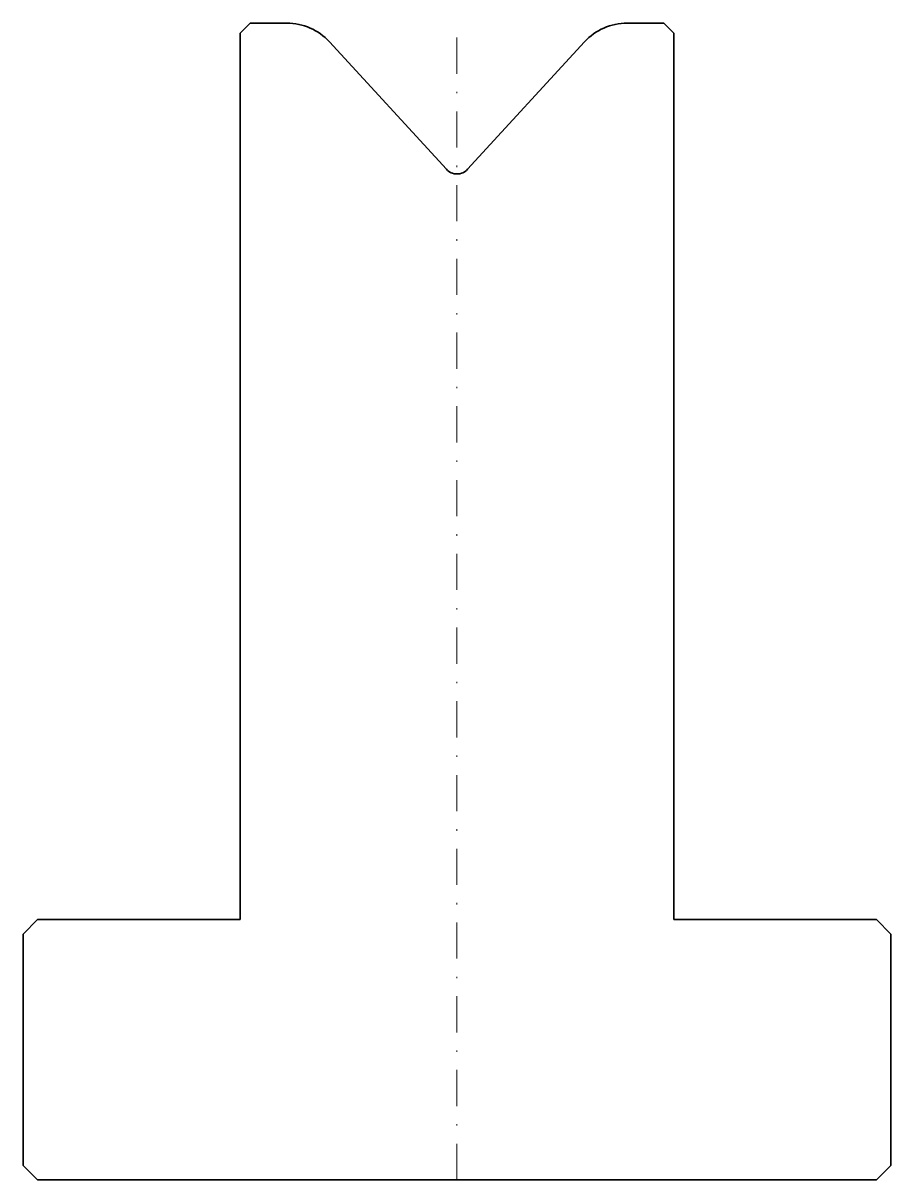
# Model space of a CAD drawing. Header units: millimetres. Extents: x -30 to 30, y -80 to 0.
import ezdxf

# ---------------------------------------------------------------- set-up
doc = ezdxf.new("R2010")
doc.units = ezdxf.units.MM
doc.header["$LTSCALE"] = 5
doc.linetypes.add('AUSGEZOGEN', pattern=[0])
doc.linetypes.add('DASHDOT', pattern=[1, 0.5, -0.25, 0, -0.25])
doc.layers.add('2', color=7, linetype='Continuous')

msp = doc.modelspace()

# ---------------------------------------------------------------- linework, layer by layer
at = {"layer": '2', "color": 7, "linetype": 'AUSGEZOGEN', "lineweight": 35}
for p, q in [((-14.3, 0), (-15, -0.7)), ((-11.76, 0), (-14.3, 0)), ((14.3, 0), (11.76, 0)), ((15, -0.7), (14.3, 0)), ((-15, -0.7), (-15, -62)), ((15, -62), (15, -0.7)), ((-0.737, -10.108), (-8.811, -1.298)), ((8.811, -1.298), (0.737, -10.108)), ((-29, -62), (-30, -63)), ((-15, -62), (-29, -62)), ((29, -62), (15, -62)), ((30, -63), (29, -62)), ((-30, -63), (-30, -79)), ((30, -79), (30, -63)), ((-30, -79), (-29, -80)), ((29, -80), (30, -79)), ((-29, -80), (29, -80))]:
    msp.add_line(p, q, dxfattribs=at)
at = {"layer": '2', "color": 7, "linetype": 'DASHDOT', "lineweight": 18}
msp.add_line((0, -80), (0, 0), dxfattribs=at)
at = {"layer": '2', "color": 7, "linetype": 'AUSGEZOGEN', "lineweight": 35}
for centre, radius, start, end in [((-11.76, -4), 4, 42.5, 90), ((11.76, -4), 4, 90, 137.5), ((0, -9.433), 1, 222.5, 317.5)]:
    msp.add_arc(centre, radius, start, end, dxfattribs=at)

doc.saveas('drawing.dxf')
